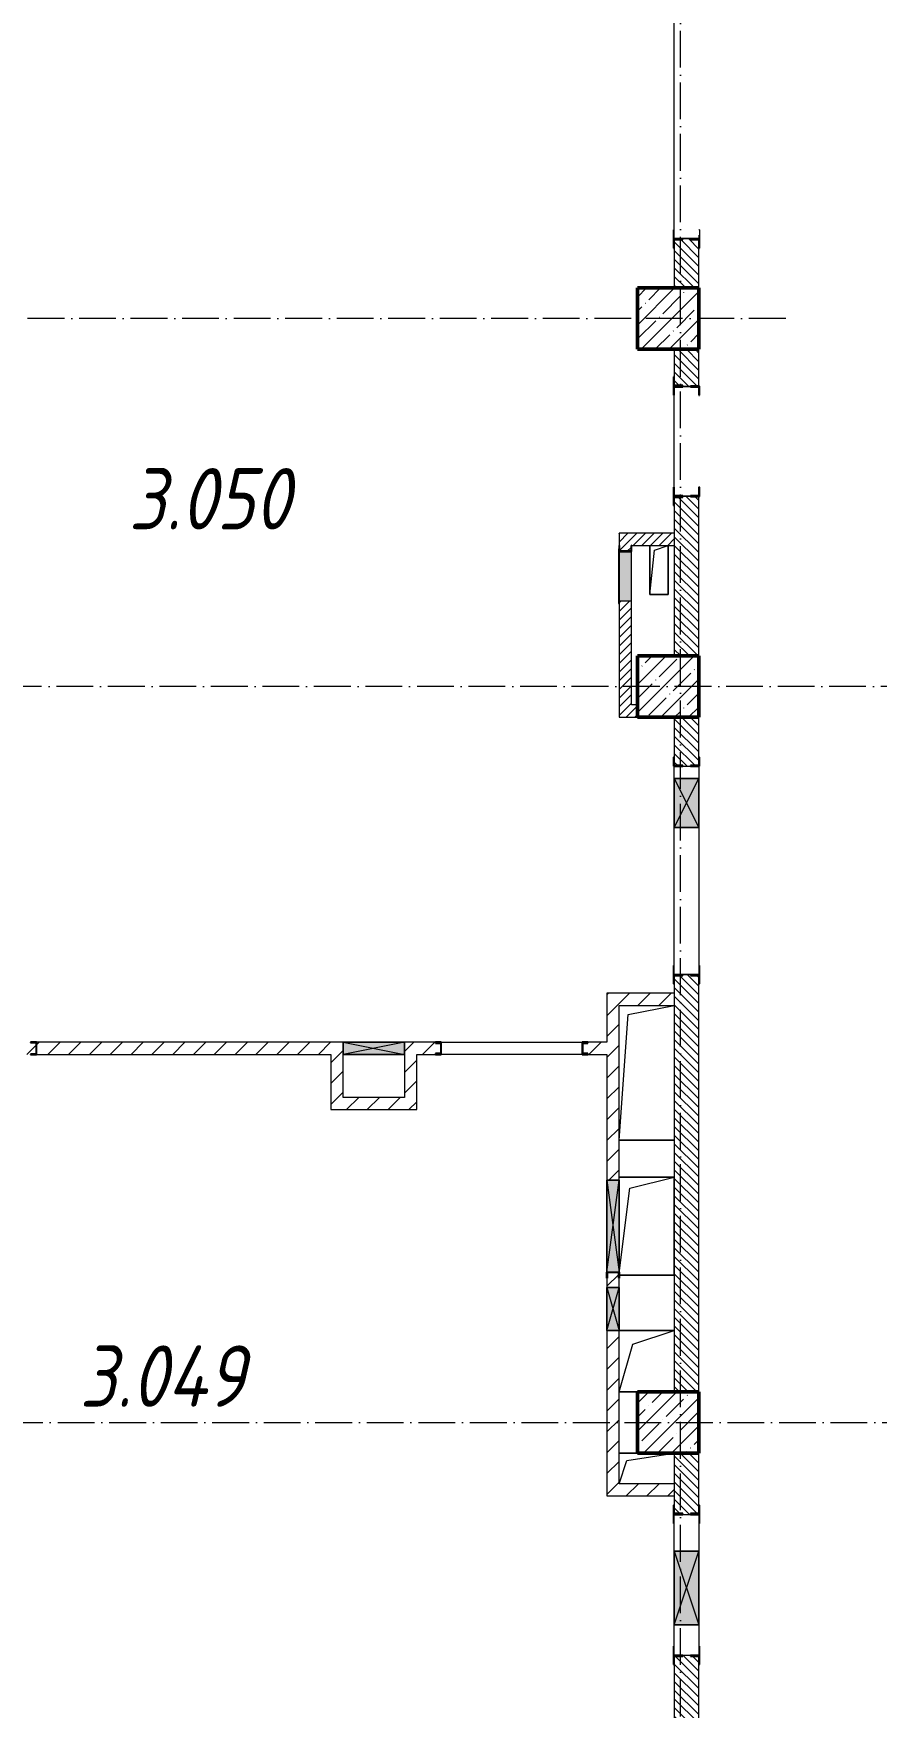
# Model space of a CAD drawing. Header units: millimetres. Extents: x -213536 to 1564669, y -45299 to 942238.
# Drawn here: x 142604 to 149478, y 483172 to 496822 of the extents above; entities that cross this region are included whole.
import ezdxf

# ---------------------------------------------------------------- set-up
doc = ezdxf.new("R2010")
doc.units = ezdxf.units.MM
doc.linetypes.add('50_200_ШТРИХ_1Т_ш5_п1_п1_', pattern=[700, 500, -100, 0, -100])
for name, color, linetype, lineweight in [('A-DETL-GENF-OTLN', 7, 'Continuous', 9), ('A-FLOR-____-OTLN', 7, 'Continuous', 9), ('A-GENM-____-MCUT', 7, 'Continuous', 25), ('A-GENM-____-OTLN', 7, 'Continuous', 9), ('A-GENM-____-OTLN-1', 7, 'Continuous', 25), ('A-GLAZ-____-OTLN', 7, 'Continuous', 9), ('A-WALL-____-MCUT-3', 7, 'Continuous', 9), ('A-WALL-____-PATT-1', 7, 'Continuous', 9), ('A-WALL-FNSH-MCUT-1', 7, 'Continuous', 9), ('I-WALL-____-OTLN', 7, 'Continuous', 9), ('S-COLS-____-MCUT', 7, 'Continuous', 50), ('S-COLS-____-OTLN', 7, 'Continuous', 9), ('S-GRID-____-OTLN-1', 7, '50_200_ШТРИХ_1Т_ш5_п1_п1_', 9), ('Марки помещений', 7, 'Continuous', 9)]:
    doc.layers.add(name, color=color, linetype=linetype, lineweight=lineweight)
doc.layers.add('A-GLAZ-____-OTLN-1', color=7, linetype='Continuous', lineweight=9, true_color=0xc0c0c0)
doc.styles.add('ISOCPEUR_I_2', font='isocpeui.ttf', dxfattribs={"width": 0.85, "height": 2.3})
pattern_1 = [(45, (142429.06, 459015.94), (-84.8528, 84.8528), [])]
pattern_2 = [(135, (142429.057, 459015.94), (-35.35534, -35.35534), [])]
pattern_3 = [(45, (142429.057, 459015.94), (-35.35534, 35.35534), [])]

# ---------------------------------------------------------------- blocks, each defined once
blk = doc.blocks.new('BSC_Колонна _Прямоугольная - 500х500-V42-АР1_План отверстий 3 этажа в осях 1-64_А-ГГ')
at = {"layer": 'S-COLS-____-OTLN'}
h = blk.add_hatch(dxfattribs=at)
h.set_pattern_fill('FP_79', color=256, style=0, pattern_type=2)
h.set_pattern_definition([(45, (-5350, -32481.04), (-114.04925, 114.04925), []), (45, (-5235.95, -32481.04), (-114.04925, 114.04925), [201.613, -40.323, 3.353, -36.97])])
h.paths.add_polyline_path([(-250, -250), (250, -250), (250, 250), (-250, 250)], flags=0)
at = {"layer": 'S-COLS-____-MCUT'}
for p, q in [((250, 250), (-250, 250)), ((-250, 250), (-250, -250)), ((250, -250), (250, 250)), ((-250, -250), (250, -250))]:
    blk.add_line(p, q, dxfattribs=at)
blk = doc.blocks.new('BSC_Колонна _Прямоугольная - 500х500-V44-АР1_План отверстий 3 этажа в осях 1-64_А-ГГ')
at = {"layer": 'S-COLS-____-OTLN'}
h = blk.add_hatch(dxfattribs=at)
h.set_pattern_fill('FP_81', color=256, style=0, pattern_type=2)
h.set_pattern_definition([(45, (-5350, -26481.04), (-114.0493, 114.0493), []), (45, (-5235.95, -26481.04), (-114.0493, 114.0493), [201.613, -40.323, 3.353, -36.97])])
h.paths.add_polyline_path([(-250, -250), (250, -250), (250, 250), (-250, 250)], flags=0)
at = {"layer": 'S-COLS-____-MCUT'}
for p, q in [((250, 250), (-250, 250)), ((-250, 250), (-250, -250)), ((250, -250), (250, 250)), ((-250, -250), (250, -250))]:
    blk.add_line(p, q, dxfattribs=at)
blk = doc.blocks.new('BSC_Колонна _Прямоугольная - 500х500-V54-АР1_План отверстий 3 этажа в осях 1-64_А-ГГ')
at = {"layer": 'S-COLS-____-OTLN'}
h = blk.add_hatch(dxfattribs=at)
h.set_pattern_fill('FP_91', color=256, style=0, pattern_type=2)
h.set_pattern_definition([(45, (-5350, -35481.04), (-114.04925, 114.04925), []), (45, (-5235.95, -35481.04), (-114.04925, 114.04925), [201.613, -40.323, 3.353, -36.97])])
h.paths.add_polyline_path([(-250, -250), (250, -250), (250, 250), (-250, 250)], flags=0)
at = {"layer": 'S-COLS-____-MCUT'}
for p, q in [((250, 250), (-250, 250)), ((-250, 250), (-250, -250)), ((250, -250), (250, 250)), ((-250, -250), (250, -250))]:
    blk.add_line(p, q, dxfattribs=at)
blk = doc.blocks.new('154_Стойка_СКБ_Швеллер - СМ-2180_100-28318692-АР1_План отверстий 3 этажа в осях 1-64_А-ГГ')
at = {"layer": 'A-GENM-____-MCUT'}
for p, q in [((171, 50), (125, 50)), ((125, 50), (125, -50)), ((129.5, 42.4), (171, 42.4)), ((129.5, -42.4), (129.5, 42.4)), ((171, 42.4), (171, 50)), ((125, -50), (171, -50)), ((171, -42.4), (129.5, -42.4)), ((171, -50), (171, -42.4))]:
    blk.add_line(p, q, dxfattribs=at)
blk = doc.blocks.new('154_Фахверк_СКБ_Швеллер - Тип_100_3960-28318856-АР1_План отверстий 3 этажа в осях 1-64_А-ГГ')
at = {"layer": 'A-GENM-____-MCUT'}
for p, q in [((175, 50), (125, 50)), ((125, 50), (125, -50)), ((128, 47), (175, 47)), ((128, -47), (128, 47)), ((175, 47), (175, 50)), ((125, -50), (175, -50)), ((175, -47), (128, -47)), ((175, -50), (175, -47))]:
    blk.add_line(p, q, dxfattribs=at)
blk = doc.blocks.new('154_Стойка_СКБ_Уголок - СМ-2480_200-28447058-АР1_План отверстий 3 этажа в осях 1-64_А-ГГ')
at = {"layer": 'A-GENM-____-MCUT'}
for p, q in [((125, 156), (125, 81)), ((200, 156), (125, 156)), ((131, 81), (131, 150)), ((131, 150), (200, 150)), ((200, 150), (200, 156)), ((125, 81), (131, 81)), ((131, 19), (125, 19)), ((125, 19), (125, -56)), ((131, -50), (131, 19)), ((125, -56), (200, -56)), ((200, -50), (131, -50)), ((200, -56), (200, -50))]:
    blk.add_line(p, q, dxfattribs=at)
blk = doc.blocks.new('Стойка_Влож_Полоса боковая - Полоса-28346330-АР1_План отверстий 3 этажа в осях 1-64_А-ГГ')
at = {"layer": 'A-GENM-____-OTLN'}
for p, q in [((-5, -31), (-5, 31)), ((0, 31), (0, -31))]:
    blk.add_line(p, q, dxfattribs=at)
blk = doc.blocks.new('Стойка_Влож_Уголок - Уголок-28346305-АР1_План отверстий 3 этажа в осях 1-64_А-ГГ')
at = {"layer": 'A-GENM-____-MCUT'}
for p, q in [((75, 75), (0, 75)), ((0, 0), (6, 0)), ((6, 69), (75, 69)), ((6, 0), (6, 69)), ((75, 69), (75, 75))]:
    blk.add_line(p, q, dxfattribs=at)
blk = doc.blocks.new('Стойка_Влож_Уголок - Уголок-28346304-АР1_План отверстий 3 этажа в осях 1-64_А-ГГ')
at = {"layer": 'A-GENM-____-MCUT'}
for p, q in [((6, 0), (0, 0)), ((6, -69), (6, 0)), ((0, -75), (75, -75)), ((75, -69), (6, -69)), ((75, -75), (75, -69))]:
    blk.add_line(p, q, dxfattribs=at)
blk = doc.blocks.new('154_Стойка_СКБ_Уголок - СМ-2180_200-28268025-АР1_План отверстий 3 этажа в осях 1-64_А-ГГ')
at = {"layer": 'A-GENM-____-MCUT'}
for p, q in [((125, 156), (125, 81)), ((200, 156), (125, 156)), ((131, 81), (131, 150)), ((131, 150), (200, 150)), ((200, 150), (200, 156)), ((125, 81), (131, 81)), ((131, 19), (125, 19)), ((125, 19), (125, -56)), ((131, -50), (131, 19)), ((125, -56), (200, -56)), ((200, -50), (131, -50)), ((200, -56), (200, -50))]:
    blk.add_line(p, q, dxfattribs=at)
blk = doc.blocks.new('Стойка_Влож_Уголок_Опорный - Уголок-28213941-АР1_План отверстий 3 этажа в осях 1-64_А-ГГ')
at = {"layer": 'A-GENM-____-OTLN'}
for p, q in [((-212, -6), (-212, 0)), ((0, 0), (0, -6)), ((-212, -75), (-212, -6)), ((-212, -6), (-206, -6)), ((-212, -75), (-206, -75)), ((-6, -6), (0, -6)), ((-6, -75), (0, -75)), ((0, -6), (0, -75))]:
    blk.add_line(p, q, dxfattribs=at)
blk = doc.blocks.new('154_Стойка_СКБ_Уголок - СМ-2480_200-28346303-АР1_План отверстий 3 этажа в осях 1-64_А-ГГ')
at = {"layer": 'A-GENM-____-MCUT'}
for p, q in [((125, 156), (125, 81)), ((200, 156), (125, 156)), ((131, 81), (131, 150)), ((131, 150), (200, 150)), ((200, 150), (200, 156)), ((125, 81), (131, 81)), ((131, 19), (125, 19)), ((125, 19), (125, -56)), ((131, -50), (131, 19)), ((125, -56), (200, -56)), ((200, -50), (131, -50)), ((200, -56), (200, -50))]:
    blk.add_line(p, q, dxfattribs=at)
blk = doc.blocks.new('Стойка_Влож_Полоса боковая - Полоса-28213942-АР1_План отверстий 3 этажа в осях 1-64_А-ГГ')
at = {"layer": 'A-GENM-____-OTLN'}
for p, q in [((-5, 60), (0, 60)), ((-5, -60), (-5, 60)), ((0, 31), (0, -31)), ((0, -60), (-5, -60))]:
    blk.add_line(p, q, dxfattribs=at)
blk = doc.blocks.new('Фахверк_СКБ_Уголок - 200_3960-28268576-АР1_План отверстий 3 этажа в осях 1-64_А-ГГ')
at = {"layer": 'A-GENM-____-MCUT'}
for p, q in [((200, 156), (125, 156)), ((125, 156), (125, 81)), ((131, 81), (131, 150)), ((131, 150), (200, 150)), ((200, 150), (200, 156)), ((125, 81), (131, 81)), ((131, 19), (125, 19)), ((125, 19), (125, -56)), ((131, -50), (131, 19)), ((125, -56), (200, -56)), ((200, -50), (131, -50)), ((200, -56), (200, -50))]:
    blk.add_line(p, q, dxfattribs=at)
blk = doc.blocks.new('154_Фахверк_СКБ_Швеллер - Тип_100_3960-V166-АР1_План отверстий 3 этажа в осях 1-64_А-ГГ')
at = {"layer": 'A-GENM-____-MCUT'}
for p, q in [((125, 50), (175, 50)), ((128, 47), (128, -47)), ((175, 47), (128, 47)), ((175, 50), (175, 47)), ((175, -50), (125, -50)), ((128, -47), (175, -47)), ((175, -47), (175, -50))]:
    blk.add_line(p, q, dxfattribs=at)
blk = doc.blocks.new('AR_Отверстие Ниша - Лючок-32405374-АР1_План отверстий 3 этажа в осях 1-64_А-ГГ')
at = {"layer": 'A-GLAZ-____-OTLN'}
blk.add_hatch(color=256, dxfattribs=at).paths.add_polyline_path([(200, -47), (200, 50), (-200, 50), (-200, -50), (200, -50)], flags=0)
for p, q in [((200, 50), (-200, 50)), ((200, -50), (200, 50)), ((-200, -50), (200, -50))]:
    blk.add_line(p, q, dxfattribs=at)
blk = doc.blocks.new('Л_Общий_Лючок - Лючок-29684370-АР1_План отверстий 3 этажа в осях 1-64_А-ГГ')
at = {"layer": 'A-GLAZ-____-OTLN-1'}
blk.add_hatch(color=256, dxfattribs=at).paths.add_polyline_path([(-24, 6), (-24, 0), (424, 0), (424, 6), (0, 6)], flags=0)
at = {"layer": 'A-GLAZ-____-OTLN'}
for p, q in [((424, 6), (-24, 6)), ((-24, 6), (-24, 0)), ((424, 6), (424, 0))]:
    blk.add_line(p, q, dxfattribs=at)
blk = doc.blocks.new('154_Фахверк_СКБ_Швеллер - Тип_100_3960_зеркало-29769493-АР1_План отверстий 3 этажа в осях 1-64_А-ГГ')
at = {"layer": 'A-GENM-____-MCUT'}
for p, q in [((175, 50), (125, 50)), ((125, 50), (125, -50)), ((128, 47), (175, 47)), ((128, -47), (128, 47)), ((175, 47), (175, 50)), ((125, -50), (175, -50)), ((175, -47), (128, -47)), ((175, -50), (175, -47))]:
    blk.add_line(p, q, dxfattribs=at)
blk = doc.blocks.new('AR_Отверстие прямоугольное _в плите_ - AR_Отверстие прямоугольное _в плите_-30459278-АР1_План отверстий 3 этажа в осях 1-64_А-ГГ')
at = {"layer": 'A-GENM-____-OTLN'}
for p, q in [((-75, 200), (-75, -200)), ((-75, -200), (-37, 163)), ((-37, 163), (75, 200)), ((75, -200), (75, 200)), ((-75, -200), (75, -200))]:
    blk.add_line(p, q, dxfattribs=at)
blk = doc.blocks.new('AR_Отверстие прямоугольное _в плите_ - AR_Отверстие прямоугольное _в плите_-30552862-АР1_План отверстий 3 этажа в осях 1-64_А-ГГ')
at = {"layer": 'A-GENM-____-OTLN'}
for p, q in [((225, 400), (-223, 400)), ((-223, -382), (-135, 310)), ((-135, 310), (225, 400)), ((225, -400), (225, 400)), ((-223, -400), (225, -400))]:
    blk.add_line(p, q, dxfattribs=at)
blk = doc.blocks.new('AR_Отверстие прямоугольное _в плите_ - AR_Отверстие прямоугольное _в плите_-V201-АР1_План отверстий 3 этажа в осях 1-64_А-ГГ')
at = {"layer": 'A-GENM-____-OTLN'}
for p, q in [((-75, 125), (-225, 125)), ((-225, -125), (-163, 63)), ((-163, 63), (225, 125))]:
    blk.add_line(p, q, dxfattribs=at)
blk = doc.blocks.new('AR_Отверстие прямоугольное _в плите_ - AR_Отверстие прямоугольное _в плите_-30552917-АР1_План отверстий 3 этажа в осях 1-64_А-ГГ')
at = {"layer": 'A-GENM-____-OTLN'}
for p, q in [((-150, 475), (225, 550)), ((-225, -550), (-150, 475)), ((-225, -550), (225, -550))]:
    blk.add_line(p, q, dxfattribs=at)
blk = doc.blocks.new('AR_Отверстие прямоугольное _в плите_ - AR_Отверстие прямоугольное _в плите_-30459894-АР1_План отверстий 3 этажа в осях 1-64_А-ГГ')
at = {"layer": 'A-GENM-____-OTLN'}
for p, q in [((225, 250), (-225, 250)), ((-225, -250), (-113, 138)), ((-113, 138), (225, 250)), ((-225, -250), (-75, -250))]:
    blk.add_line(p, q, dxfattribs=at)
blk = doc.blocks.new('AR_Отверстие прямоугольное _в стене_ - AR_Отверстие прямоугольное _в стене__ОВ-37002441-АР1_План отверстий 3 этажа в осях 1-64_А-ГГ')
at = {"layer": 'A-GLAZ-____-OTLN'}
blk.add_hatch(color=256, dxfattribs=at).paths.add_polyline_path([(-375, -50), (375, -50), (375, 50), (-375, 50)], flags=0)
at = {"layer": 'A-DETL-GENF-OTLN'}
for p, q in [((-375, -50), (-375, 50)), ((-375, 50), (375, 50)), ((375, 50), (-375, -50)), ((-375, 50), (375, -50)), ((375, 50), (-375, 50)), ((-375, 50), (-375, -50)), ((375, 50), (375, -50)), ((375, -50), (375, 50)), ((375, -50), (-375, -50)), ((-375, -50), (375, -50))]:
    blk.add_line(p, q, dxfattribs=at)
blk = doc.blocks.new('AR_Отверстие прямоугольное _в стене__БезПР - AR_Отверстие прямоугольное _в стене__БезПР-36899529-АР1_План отверстий 3 этажа в осях 1-64_А-ГГ')
at = {"layer": 'A-GLAZ-____-OTLN'}
blk.add_hatch(color=256, dxfattribs=at).paths.add_polyline_path([(-175, -50), (175, -50), (175, 50), (-175, 50)], flags=0)
at = {"layer": 'A-DETL-GENF-OTLN'}
for p, q in [((-175, -50), (-175, 50)), ((-175, 50), (175, 50)), ((175, 50), (-175, -50)), ((-175, 50), (175, -50)), ((175, 50), (-175, 50)), ((-175, 50), (-175, -50)), ((175, 50), (175, -50)), ((175, -50), (175, 50)), ((175, -50), (-175, -50)), ((-175, -50), (175, -50))]:
    blk.add_line(p, q, dxfattribs=at)
at = {"layer": 'A-GLAZ-____-OTLN'}
blk.add_line((175, 50), (-175, 50), dxfattribs=at)
blk = doc.blocks.new('AR_Отверстие прямоугольное _в стене__БезПР - AR_Отверстие прямоугольное _в стене__БезПР-36788828-АР1_План отверстий 3 этажа в осях 1-64_А-ГГ')
at = {"layer": 'A-GLAZ-____-OTLN'}
blk.add_hatch(color=256, dxfattribs=at).paths.add_polyline_path([(250, -50), (250, 50), (-250, 50), (-250, -50)], flags=0)
at = {"layer": 'A-DETL-GENF-OTLN'}
for p, q in [((-250, -50), (-250, 50)), ((-250, 50), (250, 50)), ((250, 50), (-250, -50)), ((-250, 50), (250, -50)), ((250, 50), (-250, 50)), ((-250, 50), (-250, -50)), ((250, 50), (250, -50)), ((250, -50), (250, 50)), ((250, -50), (-250, -50)), ((-250, -50), (250, -50))]:
    blk.add_line(p, q, dxfattribs=at)
at = {"layer": 'A-GLAZ-____-OTLN'}
blk.add_line((250, 50), (-250, 50), dxfattribs=at)
blk = doc.blocks.new('AR_Отверстие прямоугольное _в стене__БезПР - AR_Отверстие прямоугольное _в стене__БезПР-36428632-АР1_План отверстий 3 этажа в осях 1-64_А-ГГ')
at = {"layer": 'A-GLAZ-____-OTLN'}
blk.add_hatch(color=256, dxfattribs=at).paths.add_polyline_path([(-200, -100), (200, -100), (200, 100), (-200, 100)], flags=0)
at = {"layer": 'A-DETL-GENF-OTLN'}
for p, q in [((-200, -100), (-200, 100)), ((-200, 100), (200, 100)), ((200, 100), (-200, -100)), ((-200, 100), (200, -100)), ((200, 100), (-200, 100)), ((-200, 100), (-200, -100)), ((200, 100), (200, -100)), ((200, -100), (200, 100)), ((200, -100), (-200, -100)), ((-200, -100), (200, -100))]:
    blk.add_line(p, q, dxfattribs=at)
at = {"layer": 'A-GLAZ-____-OTLN'}
blk.add_line((200, 100), (-200, 100), dxfattribs=at)
blk = doc.blocks.new('AR_Отверстие прямоугольное _в стене_ - AR_Отверстие прямоугольное _в стене__ОВ-37000568-АР1_План отверстий 3 этажа в осях 1-64_А-ГГ')
at = {"layer": 'A-GLAZ-____-OTLN'}
blk.add_hatch(color=256, dxfattribs=at).paths.add_polyline_path([(-300, -100), (300, -100), (300, 100), (-300, 100)], flags=0)
at = {"layer": 'A-DETL-GENF-OTLN'}
for p, q in [((-300, -100), (-300, 100)), ((-300, 100), (300, 100)), ((300, 100), (-300, -100)), ((-300, 100), (300, -100)), ((300, 100), (-300, 100)), ((-300, 100), (-300, -100)), ((300, 100), (300, -100)), ((300, -100), (300, 100)), ((300, -100), (-300, -100)), ((-300, -100), (300, -100))]:
    blk.add_line(p, q, dxfattribs=at)

msp = doc.modelspace()

# ---------------------------------------------------------------- hatches: boundary and pattern name
at = {"layer": 'A-WALL-____-PATT-1'}
h = msp.add_hatch(dxfattribs=at)
h.set_pattern_fill('FP_6', color=256, style=0, pattern_type=2)
h.set_pattern_definition(pattern_2)
h.paths.add_polyline_path([(147989.1, 494747), (148029.1, 494747), (148029.1, 495141), (147960.1, 495141), (147960.1, 495147), (147898.1, 495147), (147898.1, 495141), (147829.1, 495141), (147829.1, 494747), (147869.1, 494747)], flags=0)
h.paths.add_polyline_path([(147898.1, 496947), (147960.1, 496947), (147960.1, 496953), (148029.1, 496953), (148029.1, 497247), (147829.1, 497247), (147829.1, 496953), (147898.1, 496953)], flags=0)
h = msp.add_hatch(dxfattribs=at)
h.set_pattern_fill('FP_6', color=256, style=0, pattern_type=2)
h.set_pattern_definition(pattern_2)
h.paths.add_polyline_path([(148029.1, 491747), (148029.1, 493047), (147829.1, 493047), (147829.1, 491747)], flags=0)
h.paths.add_polyline_path([(147869.1, 493947), (148029.1, 493947), (148029.1, 494247), (147829.1, 494247), (147829.1, 493947)], flags=0)
h = msp.add_hatch(dxfattribs=at)
h.set_pattern_fill('FP_5', color=256, style=0, pattern_type=2)
h.set_pattern_definition(pattern_3)
h.paths.add_polyline_path([(147829.1, 492647), (147829.1, 492747), (147379.1, 492747), (147379.1, 492647), (147717.8, 492647)], flags=0)
h = msp.add_hatch(dxfattribs=at)
h.set_pattern_fill('FP_5', color=256, style=0, pattern_type=2)
h.set_pattern_definition(pattern_3)
h.paths.add_polyline_path([(147379.1, 491347), (147479.1, 491347), (147479.1, 492197), (147379.1, 492197)], flags=0)
h.paths.add_polyline_path([(147476.1, 492600), (147476.1, 492647), (147382.1, 492647), (147382.1, 492600)], flags=0)
h = msp.add_hatch(dxfattribs=at)
h.set_pattern_fill('FP_5', color=256, style=0, pattern_type=2)
h.set_pattern_definition(pattern_3)
h.paths.add_polyline_path([(147379.1, 491247), (147529.1, 491247), (147529.1, 491347), (147379.1, 491347)], flags=0)
h = msp.add_hatch(dxfattribs=at)
h.set_pattern_fill('FP_6', color=256, style=0, pattern_type=2)
h.set_pattern_definition(pattern_2)
h.paths.add_polyline_path([(148029.1, 485747), (148029.1, 489141), (147960.1, 489141), (147960.1, 489147), (147898.1, 489147), (147898.1, 489141), (147829.1, 489141), (147829.1, 485747)], flags=0)
h.paths.add_polyline_path([(147960.1, 490847), (147960.1, 490853), (148029.1, 490853), (148029.1, 491247), (147829.1, 491247), (147829.1, 490853), (147898.1, 490853), (147898.1, 490847)], flags=0)
h = msp.add_hatch(dxfattribs=at)
h.set_pattern_fill('FP_4', color=256, style=0, pattern_type=2)
h.set_pattern_definition(pattern_1)
h.paths.add_polyline_path([(147829.1, 488897), (147829.1, 488997), (147279.1, 488997), (147279.1, 488897), (147717.8, 488897)], flags=0)
h = msp.add_hatch(dxfattribs=at)
h.set_pattern_fill('FP_4', color=256, style=0, pattern_type=2)
h.set_pattern_definition(pattern_1)
h.paths.add_polyline_path([(147279.1, 484997), (147379.1, 484997), (147379.1, 486247), (147279.1, 486247)], flags=0)
h.paths.add_polyline_path([(147282.1, 486597), (147379.1, 486597), (147379.1, 486672), (147376.1, 486672), (147376.1, 486719), (147282.1, 486719), (147282, 486672), (147279.1, 486672), (147279.1, 486597)], flags=0)
h.paths.add_polyline_path([(147379.1, 487472), (147379.1, 488897), (147279.1, 488897), (147279.1, 487472)], flags=0)
h = msp.add_hatch(dxfattribs=at)
h.set_pattern_fill('FP_4', color=256, style=0, pattern_type=2)
h.set_pattern_definition(pattern_1)
h.paths.add_polyline_path([(147279.1, 488497), (147279.1, 488597), (147125.1, 488597), (147125.1, 488589.4), (147083.6, 488589.4), (147083.6, 488504.6), (147125.1, 488504.6), (147125.1, 488497), (147138.3, 488497)], flags=0)
h.paths.add_polyline_path([(145883.1, 488497), (145883.1, 488504.6), (145924.6, 488504.6), (145924.6, 488589.4), (145883.1, 488589.4), (145883.1, 488597), (145629.1, 488597), (145629.1, 488497), (145729.1, 488497)], flags=0)
h.paths.add_polyline_path([(145129.1, 488497), (145129.1, 488597), (142629.1, 488597), (142629.1, 488497), (145029.1, 488497)], flags=0)
h.paths.add_polyline_path([(142579.1, 488497), (142579.1, 488500), (142626.1, 488500), (142626.1, 488594), (142579.1, 488594), (142579.1, 488597), (140229.1, 488597), (140229.1, 488497), (142415.4, 488497)], flags=0)
h = msp.add_hatch(dxfattribs=at)
h.set_pattern_fill('FP_4', color=256, style=0, pattern_type=2)
h.set_pattern_definition(pattern_1)
h.paths.add_polyline_path([(145129.1, 488047), (145129.1, 488497), (145029.1, 488497), (145029.1, 488047)], flags=0)
h = msp.add_hatch(dxfattribs=at)
h.set_pattern_fill('FP_4', color=256, style=0, pattern_type=2)
h.set_pattern_definition(pattern_1)
h.paths.add_polyline_path([(145729.1, 488047), (145729.1, 488497), (145629.1, 488497), (145629.1, 488047)], flags=0)
h = msp.add_hatch(dxfattribs=at)
h.set_pattern_fill('FP_4', color=256, style=0, pattern_type=2)
h.set_pattern_definition(pattern_1)
h.paths.add_polyline_path([(145629.1, 488047), (145629.1, 488147), (145129.1, 488147), (145129.1, 488047)], flags=0)
h = msp.add_hatch(dxfattribs=at)
h.set_pattern_fill('FP_6', color=256, style=0, pattern_type=2)
h.set_pattern_definition(pattern_2)
h.paths.add_polyline_path([(147829.1, 482747), (148029.1, 482747), (148029.1, 483591), (147960.1, 483591), (147960.1, 483597), (147898.1, 483597), (147898.1, 483591), (147829.1, 483591), (147829.1, 482897)], flags=0)
h.paths.add_polyline_path([(147960.1, 484747), (147960.1, 484753), (148029.1, 484753), (148029.1, 485247), (147829.1, 485247), (147829.1, 484753), (147898.1, 484753), (147898.1, 484747)], flags=0)
h = msp.add_hatch(dxfattribs=at)
h.set_pattern_fill('FP_4', color=256, style=0, pattern_type=2)
h.set_pattern_definition(pattern_1)
h.paths.add_polyline_path([(147829.1, 484897), (147829.1, 484997), (147279.1, 484997), (147279.1, 484897), (147717.8, 484897)], flags=0)

# ---------------------------------------------------------------- linework, layer by layer
at = {"layer": 'A-FLOR-____-OTLN'}
for p, q in [((147629.1, 492247), (147629.1, 492647)), ((147779.1, 492647), (147779.1, 492247)), ((147779.1, 492247), (147629.1, 492247)), ((147829.1, 487797), (147379.1, 487797)), ((147379.1, 487497), (147826.8, 487497)), ((147826.8, 487497), (147826.8, 486697)), ((147826.8, 486697), (147379.1, 486697)), ((147379.1, 486247), (147829.1, 486247)), ((147529.1, 485747), (147379.1, 485747)), ((147379.1, 485247), (147529.1, 485247))]:
    msp.add_line(p, q, dxfattribs=at)
at = {"layer": 'A-WALL-____-MCUT-3'}
for p, q in [((147829.1, 495072), (147829.1, 494747)), ((148029.1, 494747), (148029.1, 495072)), ((147829.1, 494247), (147829.1, 493947)), ((148029.1, 493947), (148029.1, 494247)), ((147829.1, 493047), (147829.1, 491747)), ((148029.1, 491747), (148029.1, 493047)), ((147829.1, 491247), (147829.1, 490922)), ((148029.1, 490922), (148029.1, 491247)), ((147898.1, 490847), (147960.1, 490847)), ((147829.1, 489072), (147829.1, 485747)), ((148029.1, 485747), (148029.1, 489072)), ((147829.1, 485247), (147829.1, 484822)), ((148029.1, 484822), (148029.1, 485247)), ((147898.1, 484747), (147960.1, 484747)), ((147829.1, 483522), (147829.1, 482997)), ((147960.1, 483597), (147898.1, 483597)), ((148029.1, 482747), (148029.1, 483522))]:
    msp.add_line(p, q, dxfattribs=at)
at = {"layer": 'A-WALL-FNSH-MCUT-1'}
for p, q in [((147829.1, 492747), (147379.1, 492747)), ((147379.1, 492747), (147379.1, 492647)), ((147479.1, 492647), (147829.1, 492647)), ((147379.1, 492197), (147379.1, 491247)), ((147479.1, 491347), (147479.1, 492197)), ((147529.1, 491347), (147479.1, 491347)), ((147379.1, 491247), (147529.1, 491247)), ((147279.1, 488997), (147279.1, 488597)), ((147829.1, 488997), (147279.1, 488997)), ((147379.1, 487472), (147379.1, 488897)), ((147379.1, 488897), (147829.1, 488897)), ((145129.1, 488597), (142629.1, 488597)), ((145883.1, 488597), (145629.1, 488597)), ((147279.1, 488597), (147125.1, 488597)), ((142629.1, 488497), (145029.1, 488497)), ((145029.1, 488497), (145029.1, 488047)), ((145129.1, 488147), (145129.1, 488497)), ((145629.1, 488497), (145629.1, 488147)), ((145729.1, 488497), (145883.1, 488497)), ((145729.1, 488047), (145729.1, 488497)), ((147125.1, 488497), (147279.1, 488497)), ((147279.1, 488497), (147279.1, 487472)), ((145629.1, 488147), (145129.1, 488147)), ((145029.1, 488047), (145729.1, 488047)), ((147279.1, 486672), (147279.1, 486597)), ((147379.1, 486597), (147379.1, 486672)), ((147279.1, 486247), (147279.1, 484897)), ((147379.1, 484997), (147379.1, 486247)), ((147829.1, 484997), (147379.1, 484997)), ((147279.1, 484897), (147829.1, 484897))]:
    msp.add_line(p, q, dxfattribs=at)
at = {"layer": 'I-WALL-____-OTLN'}
for p, q in [((147829.1, 495147), (147829.1, 496947)), ((148029.1, 495177), (148029.1, 495147)), ((147829.1, 493122), (147829.1, 493872)), ((147829.1, 490747), (147829.1, 490847)), ((148029.1, 490847), (148029.1, 490747)), ((147829.1, 489147), (147829.1, 490347)), ((148029.1, 490347), (148029.1, 489147)), ((145929.1, 488597), (147079.1, 488597)), ((147079.1, 488497), (145929.1, 488497)), ((147829.1, 484447), (147829.1, 484747)), ((148029.1, 484747), (148029.1, 484447)), ((147829.1, 483597), (147829.1, 483847)), ((148029.1, 483847), (148029.1, 483597))]:
    msp.add_line(p, q, dxfattribs=at)
at = {"layer": 'S-GRID-____-OTLN-1', "color": 251, "ltscale": 0.6, "true_color": 0x636466}
for p, q in [((147879.1, 454533.3), (147879.1, 508896.9)), ((148737.5, 494497), (137760.3, 494497)), ((169136.8, 491497), (137760.3, 491497)), ((137760.3, 485497), (169136.8, 485497))]:
    msp.add_line(p, q, dxfattribs=at)

# ---------------------------------------------------------------- block references
at = {"layer": 'A-GENM-____-OTLN'}
for name, p, rotation in [('Стойка_Влож_Уголок_Опорный - Уголок-28213941-АР1_План отверстий 3 этажа в осях 1-64_А-ГГ', (147823.1, 495147), 180), ('Стойка_Влож_Полоса боковая - Полоса-28213942-АР1_План отверстий 3 этажа в осях 1-64_А-ГГ', (147929.1, 495147), 269.9999999999999), ('Стойка_Влож_Уголок - Уголок-28346305-АР1_План отверстий 3 этажа в осях 1-64_А-ГГ', (147898.1, 493947), 89.99999999999991), ('Стойка_Влож_Полоса боковая - Полоса-28346330-АР1_План отверстий 3 этажа в осях 1-64_А-ГГ', (147929.1, 493947), 89.99999999999991), ('Стойка_Влож_Уголок - Уголок-28346304-АР1_План отверстий 3 этажа в осях 1-64_А-ГГ', (147898.1, 493047), 270.0000000000002), ('Стойка_Влож_Полоса боковая - Полоса-28346330-АР1_План отверстий 3 этажа в осях 1-64_А-ГГ', (147929.1, 493047), 269.9999999999999), ('Стойка_Влож_Уголок_Опорный - Уголок-28213941-АР1_План отверстий 3 этажа в осях 1-64_А-ГГ', (147823.1, 489147), 180), ('Стойка_Влож_Полоса боковая - Полоса-28213942-АР1_План отверстий 3 этажа в осях 1-64_А-ГГ', (147929.1, 489147), 269.9999999999999), ('Стойка_Влож_Уголок_Опорный - Уголок-28213941-АР1_План отверстий 3 этажа в осях 1-64_А-ГГ', (147823.1, 483597), 180)]:
    msp.add_blockref(name, p, dxfattribs=dict(at, rotation=rotation))
for name, p in [('AR_Отверстие прямоугольное _в плите_ - AR_Отверстие прямоугольное _в плите_-30459278-АР1_План отверстий 3 этажа в осях 1-64_А-ГГ', (147704.1, 492447)), ('AR_Отверстие прямоугольное _в плите_ - AR_Отверстие прямоугольное _в плите_-30552917-АР1_План отверстий 3 этажа в осях 1-64_А-ГГ', (147604.1, 488347)), ('AR_Отверстие прямоугольное _в плите_ - AR_Отверстие прямоугольное _в плите_-30552862-АР1_План отверстий 3 этажа в осях 1-64_А-ГГ', (147601.8, 487097)), ('AR_Отверстие прямоугольное _в плите_ - AR_Отверстие прямоугольное _в плите_-30459894-АР1_План отверстий 3 этажа в осях 1-64_А-ГГ', (147604.1, 485997)), ('AR_Отверстие прямоугольное _в плите_ - AR_Отверстие прямоугольное _в плите_-V201-АР1_План отверстий 3 этажа в осях 1-64_А-ГГ', (147604.1, 485122)), ('Стойка_Влож_Уголок_Опорный - Уголок-28213941-АР1_План отверстий 3 этажа в осях 1-64_А-ГГ', (148035.1, 484747))]:
    msp.add_blockref(name, p, dxfattribs=at)
at = {"layer": 'A-GENM-____-OTLN-1'}
for name, p, rotation in [('154_Стойка_СКБ_Уголок - СМ-2480_200-28346303-АР1_План отверстий 3 этажа в осях 1-64_А-ГГ', (147879.1, 495272), 269.9999999999999), ('154_Стойка_СКБ_Уголок - СМ-2480_200-28447058-АР1_План отверстий 3 этажа в осях 1-64_А-ГГ', (147879.1, 494072), 269.9999999999999), ('154_Стойка_СКБ_Уголок - СМ-2480_200-28447058-АР1_План отверстий 3 этажа в осях 1-64_А-ГГ', (147979.1, 492922), 89.99999999999991), ('154_Фахверк_СКБ_Швеллер - Тип_100_3960_зеркало-29769493-АР1_План отверстий 3 этажа в осях 1-64_А-ГГ', (147429.1, 492472), 89.99999999999993), ('Фахверк_СКБ_Уголок - 200_3960-28268576-АР1_План отверстий 3 этажа в осях 1-64_А-ГГ', (147979.1, 490722), 89.99999999999991), ('154_Стойка_СКБ_Уголок - СМ-2480_200-28346303-АР1_План отверстий 3 этажа в осях 1-64_А-ГГ', (147879.1, 489272), 269.9999999999999), ('154_Фахверк_СКБ_Швеллер - Тип_100_3960-28318856-АР1_План отверстий 3 этажа в осях 1-64_А-ГГ', (142754.1, 488547), 180), ('154_Стойка_СКБ_Швеллер - СМ-2180_100-28318692-АР1_План отверстий 3 этажа в осях 1-64_А-ГГ', (146054.1, 488547), 180), ('154_Фахверк_СКБ_Швеллер - Тип_100_3960-V166-АР1_План отверстий 3 этажа в осях 1-64_А-ГГ', (147329.1, 486847), 269.9999999999999), ('154_Стойка_СКБ_Уголок - СМ-2180_200-28268025-АР1_План отверстий 3 этажа в осях 1-64_А-ГГ', (147979.1, 484622), 89.99999999999991), ('154_Стойка_СКБ_Уголок - СМ-2180_200-28268025-АР1_План отверстий 3 этажа в осях 1-64_А-ГГ', (147879.1, 483722), 269.9999999999999)]:
    msp.add_blockref(name, p, dxfattribs=dict(at, rotation=rotation))
msp.add_blockref('154_Стойка_СКБ_Швеллер - СМ-2180_100-28318692-АР1_План отверстий 3 этажа в осях 1-64_А-ГГ', (146954.1, 488547), dxfattribs=at)
at = {"layer": 'A-GLAZ-____-OTLN'}
for name, p, rotation in [('Л_Общий_Лючок - Лючок-29684370-АР1_План отверстий 3 этажа в осях 1-64_А-ГГ', (147379.1, 492197), 89.99999999999991), ('AR_Отверстие Ниша - Лючок-32405374-АР1_План отверстий 3 этажа в осях 1-64_А-ГГ', (147429.1, 492397), 269.9999999999999), ('AR_Отверстие прямоугольное _в стене__БезПР - AR_Отверстие прямоугольное _в стене__БезПР-36428632-АР1_План отверстий 3 этажа в осях 1-64_А-ГГ', (147929.1, 490547), 89.99999999999991), ('AR_Отверстие прямоугольное _в стене_ - AR_Отверстие прямоугольное _в стене__ОВ-37002441-АР1_План отверстий 3 этажа в осях 1-64_А-ГГ', (147329.1, 487097), 89.99999999999991), ('AR_Отверстие прямоугольное _в стене__БезПР - AR_Отверстие прямоугольное _в стене__БезПР-36899529-АР1_План отверстий 3 этажа в осях 1-64_А-ГГ', (147329.1, 486422), 89.99999999999991), ('AR_Отверстие прямоугольное _в стене_ - AR_Отверстие прямоугольное _в стене__ОВ-37000568-АР1_План отверстий 3 этажа в осях 1-64_А-ГГ', (147929.1, 484147), 89.99999999999991)]:
    msp.add_blockref(name, p, dxfattribs=dict(at, rotation=rotation))
msp.add_blockref('AR_Отверстие прямоугольное _в стене__БезПР - AR_Отверстие прямоугольное _в стене__БезПР-36788828-АР1_План отверстий 3 этажа в осях 1-64_А-ГГ', (145379.1, 488547), dxfattribs=at)
at = {"layer": 'S-COLS-____-OTLN'}
for name, p in [('BSC_Колонна _Прямоугольная - 500х500-V54-АР1_План отверстий 3 этажа в осях 1-64_А-ГГ', (147779.1, 494497)), ('BSC_Колонна _Прямоугольная - 500х500-V42-АР1_План отверстий 3 этажа в осях 1-64_А-ГГ', (147779.1, 491497)), ('BSC_Колонна _Прямоугольная - 500х500-V44-АР1_План отверстий 3 этажа в осях 1-64_А-ГГ', (147779.1, 485497))]:
    msp.add_blockref(name, p, dxfattribs=at)

# ---------------------------------------------------------------- texts
at = {"layer": 'Марки помещений', "char_height": 500, "attachment_point": 1, "style": 'ISOCPEUR_I_2'}
for s, insert, width in [('3.050', (143380.3, 493278.4), 785.654), ('3.049', (142979.3, 486124.5), 817.721)]:
    msp.add_mtext(s, dxfattribs=dict(at, insert=insert, width=width))

doc.saveas('drawing.dxf')
